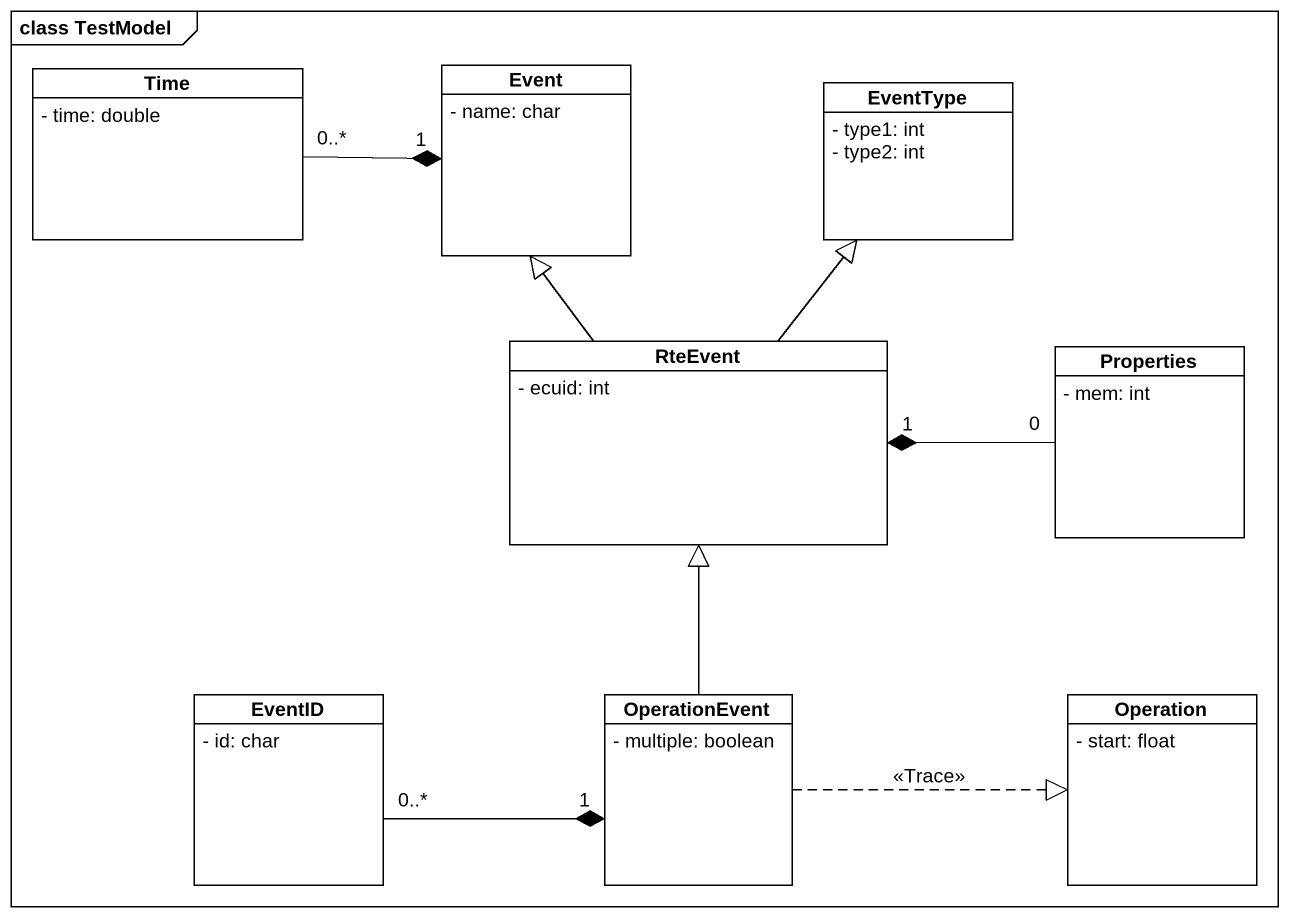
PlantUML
@startuml
mainframe class TestModel
hide circle
hide empty members
skinparam classAttributeIconSize 0
class Time {
  - time: double
}
class Event {
  - name: char
}
class EventType {
  - type1: int
  - type2: int
}
class RteEvent {
  - ecuid: int
}
class Properties {
  - mem: int
}
class EventID {
  - id: char
}
class OperationEvent {
  - multiple: boolean
}
class Operation {
  - start: float
}
Time "0..*" -right-* "1" Event
RteEvent -up-|> Event
RteEvent -up-|> EventType
Properties "0" -left-* "1" RteEvent
EventID "0..*" -right-* "1" OperationEvent
OperationEvent -up-|> RteEvent
OperationEvent .right.|> Operation : <<Trace>>
@enduml
